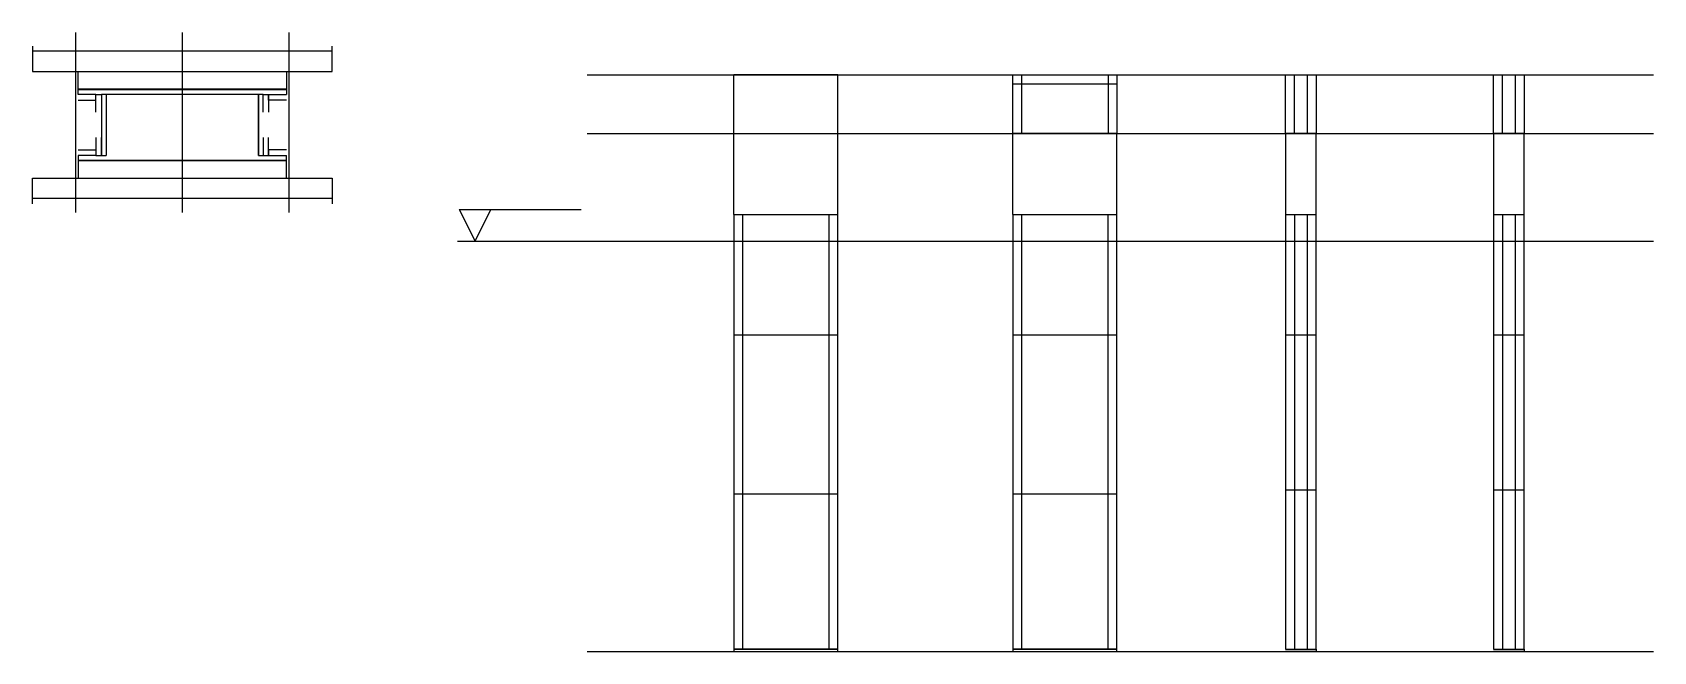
# Model space of a CAD drawing. Header units: metres. Extents: x 7891 to 9167, y 13254 to 13742.
import ezdxf

# ---------------------------------------------------------------- set-up
doc = ezdxf.new("R2010")
doc.units = ezdxf.units.M
for name, color, linetype in [('CHAPA', 7, 'Continuous'), ('COTA', 7, 'Continuous'), ('Hachura', 7, 'Continuous'), ('Madeira', 7, 'Continuous'), ('NIVEL 1° PAV.', 7, 'Continuous'), ('NIVEL 2° PAV.', 7, 'Continuous'), ('Nível', 7, 'Continuous'), ('Painéis', 7, 'Continuous'), ('Perfil Metálico', 7, 'Continuous'), ('SARR_2.2x7', 7, 'Continuous'), ('SARRAFO', 7, 'Continuous')]:
    doc.layers.add(name, color=color, linetype=linetype)

msp = doc.modelspace()

# ---------------------------------------------------------------- linework, layer by layer
at = {"layer": 'CHAPA', "color": 7, "lineweight": 25}
for points in [[(7926.7, 13693), (7926.7, 13697), (8090.7, 13697), (8090.7, 13693)], [(7926.7, 13693), (7926.7, 13697), (8090.7, 13697), (8090.7, 13693)], [(7948.7, 13693), (7945.1, 13693), (7945.1, 13645), (7948.7, 13645)], [(7948.7, 13693), (7945.1, 13693), (7945.1, 13645), (7948.7, 13645)], [(8072.3, 13693), (8068.7, 13693), (8068.7, 13645), (8072.3, 13645)], [(8072.3, 13693), (8068.7, 13693), (8068.7, 13645), (8072.3, 13645)], [(7926.7, 13645), (7926.7, 13641), (8090.7, 13641), (8090.7, 13645)], [(7926.7, 13645), (7926.7, 13641), (8090.7, 13641), (8090.7, 13645)]]:
    msp.add_lwpolyline(points, dxfattribs=at)
at = {"layer": 'COTA', "color": 7, "lineweight": 25}
for p, q in [((8525.1, 13708.4), (8443.1, 13708.4)), ((8443.1, 13598.4), (8443.1, 13708.4)), ((8525.1, 13598.4), (8525.1, 13708.4)), ((8744.8, 13662.4), (8662.8, 13662.4)), ((8662.8, 13598.4), (8662.8, 13662.4)), ((8744.8, 13598.4), (8744.8, 13662.4))]:
    msp.add_line(p, q, dxfattribs=at)
for points in [[(8901.6, 13598.4), (8901.6, 13662.4), (8877.6, 13662.4), (8877.6, 13598.4)], [(9065.4, 13598.4), (9065.4, 13662.4), (9041.4, 13662.4), (9041.4, 13598.4)]]:
    msp.add_lwpolyline(points, dxfattribs=at)
at = {"layer": 'Hachura', "color": 7, "lineweight": 25}
for p, q in [((7924.7, 13741.8), (7924.7, 13600)), ((8008.7, 13741.8), (8008.7, 13600)), ((8092.7, 13741.8), (8092.7, 13600))]:
    msp.add_line(p, q, dxfattribs=at)
at = {"layer": 'Madeira', "color": 7, "lineweight": 25}
for points in [[(8090.7, 13711.1), (8090.7, 13697.1), (7926.7, 13697.1), (7926.7, 13711.1)], [(8090.7, 13627), (8090.7, 13641), (7926.7, 13641), (7926.7, 13627)]]:
    msp.add_lwpolyline(points, dxfattribs=at)
at = {"layer": 'NIVEL 1° PAV.', "color": 7, "lineweight": 25}
msp.add_line((8327.6, 13662.4), (9167.4, 13662.4), dxfattribs=at)
at = {"layer": 'NIVEL 2° PAV.', "color": 7, "lineweight": 25}
for p, q in [((8226.8, 13602.4), (8322.8, 13602.4)), ((8226.8, 13602.4), (8239.3, 13577.4)), ((8239.3, 13577.4), (8251.8, 13602.4)), ((8225.4, 13577.4), (9167.4, 13577.4))]:
    msp.add_line(p, q, dxfattribs=at)
at = {"layer": 'Nível', "color": 7, "lineweight": 25}
for p, q in [((8327.6, 13708.4), (9167.4, 13708.4)), ((8327.6, 13662.4), (9167.4, 13662.4)), ((8327.6, 13254.4), (9167.4, 13254.4))]:
    msp.add_line(p, q, dxfattribs=at)
at = {"layer": 'Painéis', "color": 7, "lineweight": 25}
for p, q in [((8662.8, 13662.4), (8662.8, 13708.4)), ((8662.8, 13708.4), (8744.8, 13708.4)), ((8744.8, 13708.4), (8744.8, 13662.4)), ((8877.6, 13662.4), (8877.6, 13708.4)), ((8877.6, 13708.4), (8901.6, 13708.4)), ((8901.6, 13708.4), (8901.6, 13662.4)), ((9041.4, 13662.4), (9041.4, 13708.4)), ((9041.4, 13708.4), (9065.4, 13708.4)), ((9065.4, 13708.4), (9065.4, 13662.4)), ((8443.1, 13598.4), (8443.1, 13254.4)), ((8443.1, 13598.4), (8525.1, 13598.4)), ((8525.1, 13254.4), (8525.1, 13598.4)), ((8662.8, 13598.4), (8662.8, 13254.4)), ((8662.8, 13598.4), (8744.8, 13598.4)), ((8744.8, 13254.4), (8744.8, 13598.4)), ((8877.6, 13598.4), (8877.6, 13256.4)), ((8877.6, 13598.4), (8901.6, 13598.4)), ((8901.6, 13256.4), (8901.6, 13598.4)), ((9041.4, 13598.4), (9041.4, 13256.4)), ((9041.4, 13598.4), (9065.4, 13598.4)), ((9065.4, 13256.4), (9065.4, 13598.4)), ((8525.1, 13503.4), (8443.1, 13503.4)), ((8744.8, 13503.4), (8662.8, 13503.4)), ((8901.6, 13503.4), (8877.6, 13503.4)), ((9065.4, 13503.4), (9041.4, 13503.4)), ((8901.6, 13381.4), (8877.6, 13381.4)), ((9065.4, 13381.4), (9041.4, 13381.4)), ((8525.1, 13378.4), (8443.1, 13378.4)), ((8744.8, 13378.4), (8662.8, 13378.4)), ((8443.1, 13256.4), (8525.1, 13256.4)), ((8662.8, 13256.4), (8744.8, 13256.4)), ((8877.6, 13256.4), (8901.6, 13256.4)), ((9041.4, 13256.4), (9065.4, 13256.4))]:
    msp.add_line(p, q, dxfattribs=at)
for points in [[(8068.7, 13645), (8068.7, 13693), (7948.7, 13693), (7948.7, 13645)], [(8525.1, 13256.4), (8443.1, 13256.4), (8443.1, 13254.4), (8525.1, 13254.4)], [(8744.8, 13256.4), (8662.8, 13256.4), (8662.8, 13254.4), (8744.8, 13254.4)], [(8877.6, 13256.4), (8901.6, 13256.4), (8901.6, 13254.4), (8877.6, 13254.4)], [(9041.4, 13256.4), (9065.4, 13256.4), (9065.4, 13254.4), (9041.4, 13254.4)]]:
    msp.add_lwpolyline(points, dxfattribs=at)
at = {"layer": 'Perfil Metálico', "color": 7, "lineweight": 25}
for points in [[(7890.7, 13731), (7890.7, 13711), (8126.7, 13711), (8126.7, 13731)], [(8126.7, 13715), (8126.7, 13727), (7890.7, 13727), (7890.7, 13715)], [(7890.7, 13607), (7890.7, 13627), (8126.7, 13627), (8126.7, 13607)], [(8126.7, 13623), (8126.7, 13611), (7890.7, 13611), (7890.7, 13623)]]:
    msp.add_lwpolyline(points, dxfattribs=at)
at = {"layer": 'SARR_2.2x7', "color": 7, "lineweight": 25}
for p, q in [((8662.8, 13701.4), (8744.8, 13701.4)), ((8669.8, 13662.4), (8669.8, 13708.4)), ((8737.8, 13708.4), (8737.8, 13662.4)), ((8884.6, 13662.4), (8884.6, 13708.4)), ((8894.6, 13708.4), (8894.6, 13662.4)), ((9048.4, 13662.4), (9048.4, 13708.4)), ((9058.4, 13708.4), (9058.4, 13662.4)), ((8450.1, 13503.4), (8450.1, 13598.4)), ((8518.1, 13503.4), (8518.1, 13598.4)), ((8669.8, 13503.4), (8669.8, 13598.4)), ((8737.8, 13503.4), (8737.8, 13598.4)), ((8884.6, 13598.4), (8884.6, 13503.4)), ((8894.6, 13598.4), (8894.6, 13503.4)), ((9048.4, 13598.4), (9048.4, 13503.4)), ((9058.4, 13598.4), (9058.4, 13503.4)), ((8450.1, 13378.4), (8450.1, 13503.4)), ((8518.1, 13378.4), (8518.1, 13503.4)), ((8669.8, 13378.4), (8669.8, 13503.4)), ((8737.8, 13378.4), (8737.8, 13503.4)), ((8884.6, 13503.4), (8884.6, 13256.4)), ((8894.6, 13503.4), (8894.6, 13256.4)), ((9048.4, 13503.4), (9048.4, 13256.4)), ((9058.4, 13503.4), (9058.4, 13256.4)), ((8450.1, 13256.4), (8450.1, 13378.4)), ((8518.1, 13256.4), (8518.1, 13378.4)), ((8669.8, 13256.4), (8669.8, 13378.4)), ((8737.8, 13256.4), (8737.8, 13378.4)), ((8450.1, 13256.4), (8450.1, 13256.4)), ((8518.1, 13256.4), (8518.1, 13256.4)), ((8669.8, 13256.4), (8669.8, 13256.4)), ((8737.8, 13256.4), (8737.8, 13256.4))]:
    msp.add_line(p, q, dxfattribs=at)
at = {"layer": 'SARRAFO', "color": 7, "lineweight": 25}
for points in [[(7926.7, 13688.6), (7940.7, 13688.6), (7940.7, 13693), (7926.7, 13693)], [(7940.7, 13679), (7940.7, 13693), (7945.1, 13693), (7945.1, 13679)], [(8072.3, 13679), (8072.3, 13693), (8076.7, 13693), (8076.7, 13679)], [(8090.7, 13688.6), (8076.7, 13688.6), (8076.7, 13693), (8090.7, 13693)], [(7926.7, 13649.4), (7940.7, 13649.4), (7940.7, 13645), (7926.7, 13645)], [(7940.7, 13659), (7940.7, 13645), (7945.1, 13645), (7945.1, 13659)], [(8072.3, 13659), (8072.3, 13645), (8076.7, 13645), (8076.7, 13659)], [(8090.7, 13649.4), (8076.7, 13649.4), (8076.7, 13645), (8090.7, 13645)]]:
    msp.add_lwpolyline(points, dxfattribs=at)

doc.saveas('drawing.dxf')
